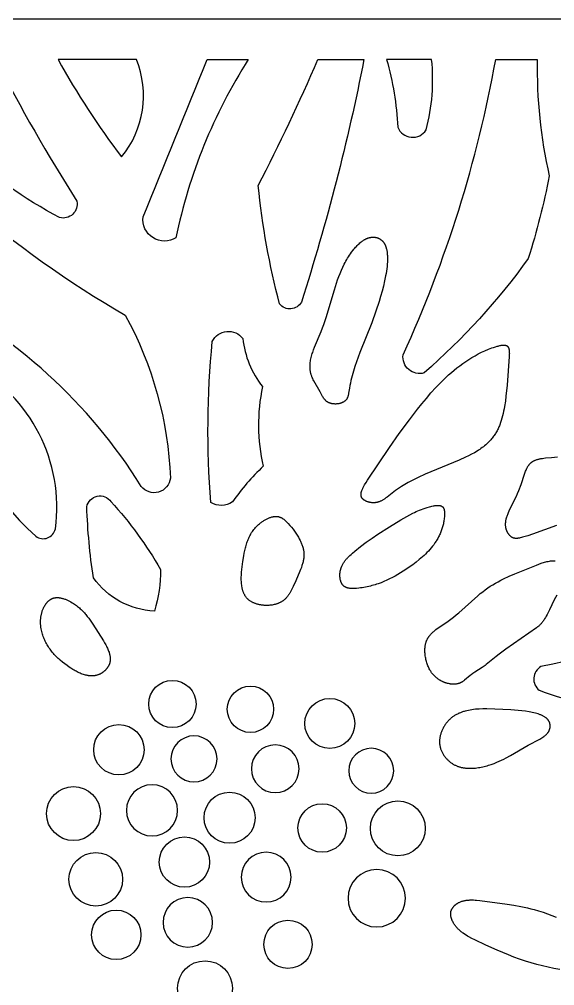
# Model space of a CAD drawing. Header units: millimetres. Extents: x 50 to 1286, y 76 to 815.
# Drawn here: x 620.2 to 886.6, y 334.5 to 815.3 of the extents above; entities that cross this region are included whole.
import ezdxf

# ---------------------------------------------------------------- set-up
doc = ezdxf.new("R2010")
doc.units = ezdxf.units.MM
doc.layers.add('Layer 01', color=1, linetype='Continuous')

msp = doc.modelspace()

# ---------------------------------------------------------------- linework, layer by layer
at = {"layer": 'Layer 01'}
for points in [[(50.3, 75.65), (1285.74, 75.65), (1285.74, 815.26), (50.3, 815.26)], [(801.1, 704.78), (801.22, 704.65), (801.33, 704.51), (801.44, 704.37), (801.55, 704.22), (801.65, 704.07), (801.75, 703.91), (801.85, 703.75), (801.94, 703.59), (802.03, 703.43), (802.12, 703.26), (802.2, 703.09), (802.28, 702.91), (802.36, 702.73), (802.44, 702.55), (802.51, 702.36), (802.58, 702.17), (802.64, 701.98), (802.71, 701.78), (802.82, 701.38), (802.93, 700.97), (803.02, 700.54), (803.11, 700.11), (803.18, 699.66), (803.24, 699.2), (803.3, 698.73), (803.34, 698.25), (803.37, 697.75), (803.39, 697.25), (803.41, 696.74), (803.4, 695.7), (803.37, 694.61), (803.29, 693.5), (803.19, 692.36), (803.05, 691.2), (802.89, 690.01), (802.7, 688.8), (802.48, 687.57), (801.97, 685.07), (801.38, 682.54), (800.72, 679.98), (800, 677.43), (799.24, 674.91), (797.64, 670.02), (795.58, 664.31), (789.69, 649.43), (787.98, 644.83), (787.21, 642.54), (786.48, 640.23), (785.83, 637.89), (785.24, 635.5), (784.97, 634.29), (784.72, 633.06), (784.5, 631.81), (784.08, 629.22), (784.02, 628.89), (783.96, 628.57), (783.89, 628.25), (783.81, 627.93), (783.76, 627.78), (783.72, 627.62), (783.67, 627.47), (783.61, 627.32), (783.56, 627.18), (783.5, 627.03), (783.43, 626.89), (783.37, 626.75), (783.29, 626.61), (783.22, 626.47), (783.14, 626.34), (783.1, 626.27), (783.05, 626.21), (783.01, 626.15), (782.97, 626.08), (782.92, 626.02), (782.87, 625.96), (782.82, 625.9), (782.77, 625.84), (782.72, 625.78), (782.67, 625.72), (782.58, 625.63), (782.49, 625.54), (782.39, 625.45), (782.3, 625.37), (782.19, 625.28), (782.09, 625.2), (781.98, 625.13), (781.87, 625.05), (781.76, 624.98), (781.64, 624.91), (781.53, 624.84), (781.41, 624.77), (781.28, 624.7), (781.16, 624.64), (781.03, 624.58), (780.9, 624.53), (780.77, 624.47), (780.63, 624.42), (780.5, 624.37), (780.36, 624.32), (780.22, 624.27), (780.08, 624.23), (779.94, 624.19), (779.8, 624.15), (779.5, 624.08), (779.21, 624.02), (778.91, 623.97), (778.61, 623.93), (778.3, 623.89), (778, 623.87), (777.69, 623.86), (777.39, 623.86), (777.08, 623.87), (776.78, 623.88), (776.48, 623.91), (776.18, 623.95), (776.03, 623.97), (775.88, 624), (775.74, 624.02), (775.59, 624.05), (775.45, 624.09), (775.31, 624.12), (775.17, 624.16), (775.03, 624.2), (774.89, 624.24), (774.76, 624.29), (774.62, 624.34), (774.49, 624.39), (774.36, 624.44), (774.24, 624.5), (774.11, 624.56), (773.99, 624.62), (773.89, 624.67), (773.8, 624.72), (773.71, 624.77), (773.62, 624.83), (773.53, 624.88), (773.45, 624.94), (773.36, 625), (773.28, 625.06), (773.2, 625.12), (773.11, 625.18), (772.95, 625.31), (772.8, 625.45), (772.65, 625.59), (772.5, 625.73), (772.36, 625.88), (772.22, 626.03), (772.09, 626.19), (771.96, 626.35), (771.83, 626.51), (771.71, 626.68), (771.58, 626.85), (771.35, 627.2), (771.12, 627.56), (770.9, 627.93), (769.85, 629.84), (766.79, 635.32), (766.49, 635.92), (766.21, 636.52), (765.95, 637.12), (765.83, 637.43), (765.71, 637.73), (765.6, 638.03), (765.5, 638.34), (765.41, 638.64), (765.32, 638.95), (765.24, 639.26), (765.17, 639.56), (765.1, 639.86), (765.05, 640.17), (765, 640.47), (764.96, 640.77), (764.93, 641.08), (764.9, 641.38), (764.88, 641.69), (764.87, 641.99), (764.86, 642.3), (764.86, 642.61), (764.87, 642.92), (764.88, 643.23), (764.9, 643.54), (764.92, 643.85), (764.99, 644.47), (765.08, 645.1), (765.19, 645.73), (765.32, 646.36), (765.46, 647), (765.62, 647.63), (765.8, 648.27), (766, 648.91), (766.2, 649.55), (766.65, 650.84), (767.14, 652.13), (770.39, 659.91), (771.07, 661.68), (771.72, 663.43), (772.9, 666.93), (776.97, 680.62), (778.03, 683.96), (778.61, 685.62), (779.21, 687.28), (779.82, 688.84), (780.46, 690.38), (781.16, 691.92), (781.9, 693.44), (782.29, 694.2), (782.7, 694.95), (783.12, 695.7), (783.57, 696.44), (784.02, 697.17), (784.5, 697.9), (785, 698.62), (785.51, 699.34), (786.28, 700.35), (786.68, 700.85), (787.09, 701.34), (787.51, 701.82), (787.93, 702.28), (788.36, 702.73), (788.8, 703.17), (789.25, 703.59), (789.69, 703.99), (790.15, 704.37), (790.38, 704.56), (790.61, 704.73), (790.84, 704.9), (791.07, 705.07), (791.3, 705.23), (791.53, 705.38), (791.76, 705.52), (792, 705.66), (792.23, 705.79), (792.46, 705.92), (792.62, 705.99), (792.77, 706.07), (792.93, 706.14), (793.08, 706.2), (793.24, 706.27), (793.39, 706.33), (793.54, 706.39), (793.7, 706.44), (793.85, 706.49), (794.01, 706.54), (794.16, 706.58), (794.31, 706.62), (794.47, 706.66), (794.62, 706.7), (794.77, 706.73), (794.92, 706.76), (795.08, 706.78), (795.23, 706.81), (795.38, 706.83), (795.53, 706.84), (795.68, 706.86), (795.83, 706.87), (795.98, 706.88), (796.12, 706.88), (796.27, 706.88), (796.42, 706.88), (796.56, 706.88), (796.71, 706.87), (796.85, 706.86), (796.99, 706.85), (797.14, 706.83), (797.28, 706.81), (797.42, 706.79), (797.56, 706.77), (797.7, 706.74), (797.83, 706.71), (797.97, 706.68), (798.1, 706.64), (798.24, 706.6), (798.37, 706.56), (798.5, 706.52), (798.63, 706.47), (798.76, 706.42), (798.89, 706.37), (799.01, 706.31), (799.14, 706.26), (799.26, 706.2), (799.38, 706.13), (799.5, 706.07), (799.62, 706), (799.74, 705.93), (799.85, 705.86), (799.97, 705.78), (800.08, 705.7), (800.19, 705.62), (800.3, 705.54), (800.41, 705.45), (800.51, 705.37), (800.61, 705.27), (800.72, 705.18), (800.81, 705.08), (800.91, 704.99), (801.01, 704.89)], [(854.91, 606.1), (854.43, 605.57), (853.93, 605.05), (853.41, 604.54), (852.88, 604.04), (852.33, 603.56), (851.76, 603.08), (851.17, 602.62), (850.57, 602.16), (849.95, 601.72), (849.32, 601.28), (848.67, 600.86), (848.01, 600.44), (846.65, 599.63), (845.23, 598.84), (843.77, 598.08), (842.26, 597.35), (839.14, 595.92), (822.19, 588.93), (818.75, 587.37), (817.05, 586.55), (815.37, 585.69), (813.71, 584.8), (812.07, 583.86), (810.47, 582.89), (808.89, 581.86), (807.36, 580.79), (806.6, 580.23), (803.18, 577.53), (802.64, 577.13), (802.1, 576.74), (801.83, 576.56), (801.55, 576.38), (801.27, 576.2), (800.99, 576.04), (800.71, 575.88), (800.42, 575.73), (800.13, 575.58), (799.84, 575.45), (799.54, 575.33), (799.24, 575.21), (799.09, 575.16), (798.94, 575.11), (798.78, 575.06), (798.63, 575.02), (798.47, 574.98), (798.31, 574.94), (798.16, 574.9), (798, 574.87), (797.83, 574.84), (797.67, 574.81), (797.51, 574.79), (797.34, 574.77), (797.18, 574.75), (797.01, 574.74), (796.84, 574.73), (796.67, 574.73), (796.45, 574.73), (796.24, 574.73), (796.02, 574.74), (795.8, 574.75), (795.58, 574.77), (795.35, 574.8), (795.13, 574.83), (794.91, 574.87), (794.69, 574.91), (794.47, 574.96), (794.25, 575.01), (794.04, 575.06), (793.82, 575.13), (793.61, 575.19), (793.4, 575.26), (793.2, 575.34), (793, 575.42), (792.8, 575.5), (792.61, 575.59), (792.42, 575.69), (792.24, 575.79), (792.07, 575.89), (791.9, 575.99), (791.81, 576.05), (791.73, 576.1), (791.65, 576.16), (791.58, 576.22), (791.5, 576.28), (791.43, 576.34), (791.36, 576.4), (791.29, 576.46), (791.22, 576.52), (791.15, 576.59), (791.09, 576.65), (791.03, 576.72), (790.97, 576.78), (790.91, 576.85), (790.86, 576.92), (790.81, 576.99), (790.76, 577.06), (790.71, 577.13), (790.68, 577.18), (790.65, 577.23), (790.62, 577.28), (790.59, 577.34), (790.56, 577.39), (790.53, 577.45), (790.51, 577.5), (790.48, 577.56), (790.46, 577.61), (790.44, 577.67), (790.42, 577.72), (790.4, 577.78), (790.38, 577.84), (790.37, 577.9), (790.35, 577.95), (790.34, 578.01), (790.32, 578.07), (790.31, 578.13), (790.3, 578.19), (790.29, 578.25), (790.28, 578.31), (790.27, 578.37), (790.27, 578.43), (790.26, 578.49), (790.26, 578.62), (790.25, 578.74), (790.25, 578.87), (790.26, 579), (790.27, 579.13), (790.28, 579.26), (790.3, 579.39), (790.32, 579.52), (790.34, 579.66), (790.37, 579.79), (790.4, 579.93), (790.43, 580.06), (790.47, 580.2), (790.51, 580.34), (790.56, 580.48), (790.6, 580.62), (790.7, 580.91), (790.82, 581.19), (790.94, 581.48), (791.07, 581.78), (791.22, 582.07), (791.37, 582.37), (791.69, 582.97), (792.03, 583.57), (792.77, 584.78), (793.55, 585.99), (804.4, 602.26), (809.31, 609.18), (814.31, 615.95), (818.39, 621.29), (820.53, 623.99), (822.76, 626.68), (825.06, 629.36), (827.45, 632), (829.94, 634.59), (831.22, 635.85), (832.52, 637.1), (833.84, 638.32), (835.2, 639.51), (836.58, 640.68), (837.98, 641.82), (839.41, 642.93), (840.87, 644), (842.36, 645.03), (843.88, 646.03), (845.43, 646.99), (847.01, 647.9), (848.62, 648.76), (850.26, 649.58), (851.93, 650.35), (853.63, 651.07), (855.37, 651.73), (856.25, 652.03), (857.14, 652.33), (858.01, 652.6), (858.44, 652.72), (858.87, 652.83), (859.29, 652.94), (859.7, 653.03), (859.91, 653.06), (860.11, 653.1), (860.3, 653.13), (860.5, 653.15), (860.69, 653.18), (860.88, 653.19), (861.06, 653.2), (861.24, 653.2), (861.42, 653.2), (861.51, 653.2), (861.59, 653.19), (861.68, 653.19), (861.76, 653.18), (861.84, 653.17), (861.92, 653.16), (862, 653.15), (862.08, 653.13), (862.15, 653.11), (862.23, 653.1), (862.3, 653.08), (862.38, 653.05), (862.45, 653.03), (862.51, 653), (862.58, 652.98), (862.65, 652.94), (862.68, 652.93), (862.71, 652.91), (862.74, 652.9), (862.78, 652.88), (862.81, 652.86), (862.84, 652.84), (862.87, 652.82), (862.9, 652.8), (862.93, 652.78), (862.95, 652.76), (862.98, 652.74), (863.01, 652.72), (863.04, 652.69), (863.07, 652.67), (863.11, 652.64), (863.14, 652.61), (863.17, 652.58), (863.2, 652.55), (863.23, 652.52), (863.25, 652.48), (863.28, 652.45), (863.31, 652.42), (863.33, 652.38), (863.36, 652.35), (863.39, 652.31), (863.41, 652.28), (863.43, 652.24), (863.46, 652.2), (863.48, 652.16), (863.5, 652.12), (863.55, 652.04), (863.59, 651.96), (863.63, 651.87), (863.67, 651.79), (863.7, 651.69), (863.73, 651.6), (863.77, 651.51), (863.8, 651.41), (863.82, 651.31), (863.85, 651.2), (863.87, 651.1), (863.9, 650.99), (863.92, 650.88), (863.95, 650.66), (863.99, 650.43), (864.01, 650.19), (864.03, 649.94), (864.04, 649.69), (864.05, 649.43), (864.06, 649.17), (864.05, 648.62), (864.04, 648.06), (864.01, 647.48), (862.91, 633.28), (862.39, 627.81), (862.07, 625.2), (861.69, 622.68), (861.47, 621.46), (861.23, 620.25), (860.97, 619.08), (860.69, 617.92), (860.38, 616.79), (860.05, 615.68), (859.69, 614.6), (859.3, 613.55), (859.09, 613.03), (858.88, 612.52), (858.65, 612.02), (858.42, 611.52), (858.18, 611.03), (857.93, 610.55), (857.67, 610.07), (857.41, 609.6), (857.13, 609.14), (856.84, 608.68), (856.54, 608.24), (856.24, 607.79), (855.92, 607.36), (855.59, 606.93), (855.26, 606.51)], [(787.19, 550.66), (790.01, 552.92), (792.86, 555.08), (795.75, 557.14), (798.65, 559.12), (804.43, 562.83), (810.11, 566.26), (813.03, 567.94), (814.52, 568.76), (816.06, 569.54), (816.86, 569.93), (817.68, 570.31), (818.53, 570.68), (819.4, 571.04), (820.3, 571.39), (821.24, 571.74), (822.21, 572.07), (823.22, 572.4), (824.35, 572.74), (824.93, 572.89), (825.5, 573.03), (826.07, 573.16), (826.63, 573.27), (826.91, 573.31), (827.18, 573.35), (827.46, 573.38), (827.72, 573.41), (827.98, 573.43), (828.24, 573.44), (828.49, 573.44), (828.61, 573.44), (828.74, 573.43), (828.86, 573.43), (828.97, 573.42), (829.09, 573.4), (829.21, 573.39), (829.32, 573.37), (829.43, 573.36), (829.54, 573.33), (829.64, 573.31), (829.75, 573.28), (829.85, 573.25), (829.95, 573.22), (830.05, 573.18), (830.1, 573.17), (830.14, 573.15), (830.19, 573.13), (830.24, 573.1), (830.28, 573.08), (830.33, 573.06), (830.37, 573.04), (830.42, 573.01), (830.46, 572.99), (830.5, 572.96), (830.54, 572.94), (830.58, 572.91), (830.62, 572.88), (830.66, 572.85), (830.7, 572.82), (830.74, 572.79), (830.78, 572.76), (830.81, 572.73), (830.85, 572.69), (830.89, 572.66), (830.92, 572.63), (830.95, 572.59), (830.99, 572.55), (831.02, 572.52), (831.06, 572.47), (831.1, 572.42), (831.13, 572.37), (831.17, 572.32), (831.2, 572.26), (831.24, 572.21), (831.27, 572.15), (831.3, 572.09), (831.33, 572.04), (831.36, 571.98), (831.39, 571.92), (831.42, 571.85), (831.44, 571.79), (831.47, 571.73), (831.49, 571.66), (831.51, 571.59), (831.56, 571.46), (831.59, 571.32), (831.63, 571.18), (831.66, 571.03), (831.69, 570.88), (831.71, 570.73), (831.74, 570.57), (831.75, 570.41), (831.77, 570.25), (831.78, 570.09), (831.8, 569.76), (831.81, 569.42), (831.81, 569.07), (831.8, 568.73), (831.78, 568.37), (831.73, 567.67), (831.67, 567.1), (831.6, 566.53), (831.53, 565.97), (831.44, 565.42), (831.33, 564.87), (831.22, 564.32), (831.1, 563.79), (830.97, 563.26), (830.83, 562.74), (830.67, 562.22), (830.51, 561.71), (830.34, 561.2), (830.16, 560.7), (829.97, 560.21), (829.77, 559.72), (829.56, 559.24), (829.34, 558.76), (829.11, 558.29), (828.88, 557.83), (828.64, 557.37), (828.39, 556.91), (828.13, 556.46), (827.86, 556.02), (827.59, 555.58), (827.02, 554.72), (826.42, 553.87), (825.8, 553.05), (825.15, 552.25), (824.48, 551.46), (823.79, 550.69), (823.07, 549.94), (822.34, 549.21), (821.59, 548.5), (820.82, 547.8), (820.04, 547.11), (819.25, 546.44), (817.63, 545.15), (815.97, 543.9), (814.29, 542.71), (812.59, 541.57), (809.93, 539.86), (808.59, 539.06), (807.25, 538.28), (805.88, 537.54), (804.5, 536.83), (803.11, 536.17), (801.68, 535.54), (800.24, 534.96), (798.76, 534.42), (798.01, 534.16), (797.25, 533.92), (796.48, 533.7), (795.7, 533.48), (794.91, 533.28), (794.11, 533.09), (793.3, 532.91), (792.48, 532.75), (791.65, 532.6), (790.81, 532.46), (789.95, 532.34), (789.08, 532.23), (788.02, 532.13), (787.48, 532.09), (786.95, 532.06), (786.42, 532.04), (785.9, 532.05), (785.64, 532.05), (785.39, 532.07), (785.13, 532.08), (784.88, 532.11), (784.64, 532.13), (784.39, 532.17), (784.15, 532.21), (783.92, 532.26), (783.69, 532.31), (783.46, 532.37), (783.35, 532.4), (783.24, 532.44), (783.13, 532.47), (783.03, 532.51), (782.92, 532.55), (782.82, 532.6), (782.71, 532.64), (782.61, 532.69), (782.51, 532.74), (782.41, 532.79), (782.32, 532.84), (782.22, 532.89), (782.13, 532.95), (782.04, 533.01), (781.95, 533.07), (781.86, 533.14), (781.77, 533.2), (781.69, 533.27), (781.6, 533.34), (781.52, 533.41), (781.45, 533.49), (781.37, 533.56), (781.3, 533.63), (781.23, 533.71), (781.17, 533.79), (781.1, 533.87), (781.04, 533.95), (780.98, 534.04), (780.91, 534.13), (780.86, 534.21), (780.8, 534.3), (780.74, 534.4), (780.69, 534.49), (780.63, 534.58), (780.58, 534.68), (780.53, 534.78), (780.49, 534.88), (780.44, 534.98), (780.35, 535.18), (780.27, 535.4), (780.19, 535.61), (780.12, 535.83), (780.06, 536.06), (780, 536.28), (779.95, 536.51), (779.9, 536.75), (779.86, 536.99), (779.83, 537.23), (779.8, 537.47), (779.78, 537.71), (779.76, 537.95), (779.74, 538.2), (779.74, 538.44), (779.74, 538.69), (779.74, 538.93), (779.75, 539.18), (779.76, 539.42), (779.78, 539.67), (779.8, 539.91), (779.83, 540.15), (779.87, 540.38), (779.9, 540.59), (779.94, 540.8), (779.98, 541), (780.03, 541.2), (780.07, 541.4), (780.13, 541.6), (780.18, 541.79), (780.24, 541.98), (780.3, 542.17), (780.37, 542.36), (780.44, 542.55), (780.51, 542.74), (780.66, 543.11), (780.82, 543.47), (781, 543.82), (781.19, 544.17), (781.38, 544.51), (781.59, 544.84), (781.81, 545.17), (782.04, 545.5), (782.27, 545.82), (782.52, 546.13), (782.77, 546.44), (783.03, 546.75), (783.29, 547.05), (783.57, 547.35), (784.13, 547.93), (784.72, 548.5), (785.32, 549.05), (785.93, 549.6)], [(753.18, 565.22), (754.04, 564.34), (754.86, 563.43), (755.65, 562.51), (756.4, 561.57), (757.12, 560.6), (757.8, 559.61), (758.46, 558.59), (759.08, 557.54), (759.52, 556.76), (759.94, 555.95), (760.14, 555.54), (760.34, 555.13), (760.52, 554.72), (760.7, 554.31), (760.86, 553.89), (761.02, 553.47), (761.16, 553.05), (761.29, 552.63), (761.41, 552.2), (761.52, 551.78), (761.61, 551.35), (761.65, 551.14), (761.68, 550.93), (761.72, 550.7), (761.75, 550.46), (761.77, 550.23), (761.79, 550), (761.81, 549.77), (761.82, 549.53), (761.83, 549.3), (761.83, 549.07), (761.82, 548.6), (761.8, 548.14), (761.77, 547.67), (761.72, 547.2), (761.65, 546.74), (761.57, 546.27), (761.48, 545.8), (761.38, 545.34), (761.26, 544.87), (761.14, 544.4), (761, 543.93), (760.86, 543.46), (760.55, 542.52), (760.2, 541.58), (759.83, 540.64), (757.78, 535.93), (756.54, 533.12), (755.89, 531.76), (755.55, 531.1), (755.2, 530.45), (754.83, 529.82), (754.64, 529.52), (754.44, 529.21), (754.24, 528.92), (754.04, 528.63), (753.83, 528.34), (753.61, 528.07), (753.39, 527.8), (753.16, 527.53), (752.93, 527.28), (752.68, 527.03), (752.43, 526.79), (752.18, 526.56), (751.91, 526.33), (751.78, 526.23), (751.64, 526.12), (751.44, 525.97), (751.24, 525.83), (751.03, 525.69), (750.82, 525.56), (750.61, 525.43), (750.39, 525.31), (750.17, 525.19), (749.95, 525.08), (749.72, 524.97), (749.49, 524.86), (749.26, 524.76), (749.02, 524.66), (748.78, 524.57), (748.54, 524.48), (748.29, 524.4), (748.05, 524.32), (747.8, 524.24), (747.55, 524.17), (747.29, 524.11), (747.04, 524.05), (746.52, 523.93), (745.99, 523.84), (745.46, 523.77), (744.93, 523.71), (744.39, 523.66), (743.84, 523.64), (743.5, 523.63), (743.16, 523.63), (742.81, 523.64), (742.47, 523.65), (742.13, 523.67), (741.78, 523.7), (741.44, 523.73), (741.1, 523.77), (740.76, 523.82), (740.42, 523.87), (740.09, 523.93), (739.75, 523.99), (739.42, 524.07), (739.1, 524.15), (738.77, 524.23), (738.45, 524.32), (738.13, 524.42), (737.82, 524.53), (737.51, 524.64), (737.21, 524.76), (736.91, 524.89), (736.61, 525.02), (736.33, 525.16), (736.04, 525.3), (735.77, 525.46), (735.5, 525.62), (735.24, 525.78), (734.98, 525.95), (734.73, 526.13), (734.49, 526.32), (734.26, 526.51), (734.15, 526.61), (734.04, 526.71), (733.84, 526.9), (733.65, 527.1), (733.46, 527.3), (733.29, 527.5), (733.11, 527.71), (732.95, 527.93), (732.79, 528.15), (732.64, 528.38), (732.5, 528.61), (732.36, 528.84), (732.23, 529.08), (732.11, 529.33), (731.99, 529.58), (731.87, 529.83), (731.77, 530.09), (731.67, 530.35), (731.57, 530.61), (731.48, 530.88), (731.4, 531.15), (731.32, 531.43), (731.24, 531.71), (731.17, 531.99), (731.11, 532.28), (731.05, 532.57), (730.94, 533.16), (730.86, 533.76), (730.79, 534.37), (730.74, 534.99), (730.7, 535.62), (730.68, 536.25), (730.67, 536.89), (730.67, 537.54), (730.72, 538.86), (730.81, 540.18), (730.93, 541.52), (731.08, 542.85), (731.44, 545.49), (731.88, 548.27), (732.12, 549.62), (732.4, 550.94), (732.7, 552.23), (732.86, 552.86), (733.04, 553.49), (733.23, 554.11), (733.42, 554.72), (733.63, 555.33), (733.85, 555.92), (734.09, 556.51), (734.34, 557.09), (734.6, 557.66), (734.88, 558.23), (735.18, 558.78), (735.49, 559.33), (735.82, 559.86), (736.17, 560.39), (736.54, 560.91), (736.93, 561.42), (737.33, 561.92), (737.76, 562.41), (738.22, 562.89), (738.69, 563.36), (739.19, 563.83), (739.71, 564.28), (740, 564.51), (740.29, 564.75), (740.59, 564.98), (740.9, 565.2), (741.22, 565.42), (741.53, 565.64), (741.86, 565.85), (742.18, 566.05), (742.52, 566.24), (742.85, 566.43), (743.19, 566.61), (743.53, 566.78), (743.87, 566.94), (744.21, 567.09), (744.56, 567.23), (744.9, 567.36), (745.25, 567.47), (745.6, 567.58), (745.94, 567.67), (746.11, 567.71), (746.29, 567.75), (746.46, 567.79), (746.63, 567.82), (746.8, 567.84), (746.97, 567.87), (747.14, 567.89), (747.31, 567.9), (747.48, 567.91), (747.65, 567.92), (747.82, 567.93), (747.99, 567.93), (748.15, 567.92), (748.32, 567.92), (748.48, 567.9), (748.65, 567.89), (748.81, 567.87), (748.97, 567.84), (749.13, 567.81), (749.29, 567.78), (749.45, 567.74), (749.61, 567.69), (749.76, 567.64), (749.92, 567.59), (750.07, 567.53), (750.22, 567.47), (750.32, 567.42), (750.42, 567.37), (750.52, 567.32), (750.62, 567.27), (750.72, 567.22), (750.82, 567.16), (751.01, 567.04), (751.21, 566.92), (751.4, 566.78), (751.58, 566.65), (751.77, 566.5), (751.95, 566.35), (752.13, 566.2), (752.49, 565.88), (752.83, 565.56)], [(647.18, 524.63), (647.71, 524.28), (648.22, 523.92), (648.72, 523.56), (649.2, 523.19), (649.66, 522.81), (650.12, 522.43), (650.56, 522.03), (650.98, 521.63), (651.4, 521.23), (651.8, 520.81), (652.2, 520.39), (652.58, 519.97), (652.96, 519.53), (653.33, 519.09), (654.05, 518.19), (654.74, 517.26), (655.42, 516.31), (656.75, 514.33), (662.06, 506.04), (662.67, 505.01), (663.25, 503.96), (663.52, 503.44), (663.78, 502.92), (664.03, 502.4), (664.26, 501.88), (664.48, 501.36), (664.67, 500.84), (664.85, 500.33), (664.93, 500.07), (665.01, 499.81), (665.08, 499.56), (665.14, 499.3), (665.2, 499.05), (665.25, 498.79), (665.3, 498.54), (665.34, 498.29), (665.37, 498.03), (665.4, 497.78), (665.42, 497.53), (665.43, 497.28), (665.44, 497.04), (665.44, 496.79), (665.43, 496.54), (665.41, 496.3), (665.39, 496.05), (665.35, 495.81), (665.31, 495.57), (665.26, 495.33), (665.24, 495.21), (665.21, 495.09), (665.18, 494.97), (665.14, 494.85), (665.1, 494.73), (665.07, 494.61), (665.02, 494.5), (664.98, 494.38), (664.94, 494.26), (664.89, 494.15), (664.84, 494.03), (664.79, 493.91), (664.7, 493.74), (664.61, 493.57), (664.52, 493.39), (664.42, 493.22), (664.31, 493.05), (664.21, 492.89), (664.09, 492.72), (663.97, 492.56), (663.85, 492.39), (663.72, 492.23), (663.59, 492.07), (663.46, 491.92), (663.32, 491.76), (663.18, 491.61), (663.04, 491.46), (662.89, 491.31), (662.74, 491.17), (662.58, 491.03), (662.42, 490.89), (662.26, 490.76), (662.1, 490.62), (661.93, 490.5), (661.77, 490.37), (661.6, 490.25), (661.43, 490.13), (661.25, 490.02), (661.08, 489.91), (660.9, 489.8), (660.72, 489.7), (660.54, 489.61), (660.36, 489.51), (660.18, 489.43), (659.94, 489.32), (659.7, 489.22), (659.46, 489.13), (659.22, 489.04), (658.97, 488.96), (658.73, 488.89), (658.48, 488.83), (658.23, 488.78), (657.99, 488.73), (657.74, 488.69), (657.49, 488.65), (657.23, 488.62), (656.98, 488.6), (656.73, 488.59), (656.47, 488.58), (656.22, 488.57), (655.96, 488.58), (655.71, 488.59), (655.45, 488.6), (655.19, 488.63), (654.93, 488.65), (654.68, 488.69), (654.42, 488.72), (654.16, 488.77), (653.9, 488.82), (653.64, 488.87), (653.38, 488.93), (653.12, 488.99), (652.59, 489.14), (652.07, 489.3), (651.55, 489.48), (651.03, 489.67), (650.51, 489.88), (649.99, 490.11), (649.47, 490.35), (648.96, 490.6), (648.44, 490.87), (647.93, 491.15), (647.42, 491.44), (646.92, 491.73), (645.92, 492.36), (644.95, 493.01), (643.99, 493.68), (642.82, 494.55), (641.69, 495.45), (640.6, 496.37), (640.07, 496.84), (639.56, 497.31), (639.06, 497.8), (638.57, 498.29), (638.09, 498.78), (637.62, 499.28), (637.17, 499.79), (636.73, 500.3), (636.3, 500.82), (635.89, 501.35), (635.49, 501.88), (635.11, 502.42), (634.74, 502.97), (634.38, 503.52), (634.04, 504.08), (633.72, 504.65), (633.41, 505.22), (633.12, 505.8), (632.84, 506.39), (632.57, 506.98), (632.33, 507.58), (632.1, 508.19), (631.89, 508.8), (631.69, 509.42), (631.51, 510.05), (631.35, 510.69), (631.2, 511.37), (631.07, 512.06), (630.97, 512.76), (630.88, 513.46), (630.85, 513.81), (630.82, 514.16), (630.8, 514.52), (630.79, 514.87), (630.78, 515.23), (630.78, 515.58), (630.78, 515.94), (630.8, 516.29), (630.82, 516.65), (630.85, 517.01), (630.88, 517.36), (630.92, 517.72), (630.97, 518.07), (631.03, 518.43), (631.1, 518.78), (631.17, 519.13), (631.25, 519.49), (631.34, 519.84), (631.44, 520.19), (631.55, 520.53), (631.66, 520.88), (631.79, 521.23), (631.92, 521.57), (632.06, 521.91), (632.24, 522.31), (632.44, 522.71), (632.64, 523.11), (632.86, 523.49), (633.09, 523.87), (633.21, 524.05), (633.33, 524.23), (633.46, 524.41), (633.59, 524.59), (633.72, 524.76), (633.85, 524.93), (633.99, 525.09), (634.13, 525.25), (634.27, 525.41), (634.42, 525.56), (634.57, 525.71), (634.72, 525.86), (634.87, 525.99), (635.03, 526.13), (635.19, 526.26), (635.35, 526.38), (635.52, 526.5), (635.68, 526.61), (635.85, 526.71), (636.03, 526.81), (636.2, 526.91), (636.29, 526.95), (636.38, 526.99), (636.53, 527.06), (636.68, 527.12), (636.83, 527.18), (636.98, 527.23), (637.14, 527.28), (637.29, 527.33), (637.45, 527.37), (637.61, 527.4), (637.77, 527.43), (637.94, 527.46), (638.1, 527.48), (638.26, 527.5), (638.43, 527.52), (638.6, 527.53), (638.76, 527.54), (638.93, 527.54), (639.1, 527.55), (639.27, 527.54), (639.44, 527.54), (639.61, 527.53), (639.79, 527.51), (639.96, 527.5), (640.13, 527.48), (640.31, 527.46), (640.66, 527.4), (641.01, 527.33), (641.36, 527.25), (641.72, 527.16), (642.07, 527.06), (642.43, 526.95), (642.78, 526.83), (643.14, 526.7), (643.49, 526.57), (643.84, 526.42), (644.19, 526.27), (644.54, 526.11), (644.88, 525.94), (645.22, 525.77), (645.89, 525.4), (646.55, 525.02)], [(884.04, 465.46), (883.99, 465.58), (883.93, 465.7), (883.88, 465.82), (883.82, 465.94), (883.76, 466.05), (883.69, 466.16), (883.62, 466.28), (883.55, 466.39), (883.47, 466.5), (883.4, 466.6), (883.31, 466.71), (883.23, 466.81), (883.14, 466.92), (883.05, 467.02), (882.96, 467.12), (882.87, 467.21), (882.77, 467.31), (882.67, 467.41), (882.56, 467.5), (882.46, 467.59), (882.35, 467.68), (882.23, 467.77), (882.12, 467.86), (882, 467.95), (881.76, 468.12), (881.51, 468.28), (881.24, 468.44), (880.97, 468.6), (880.69, 468.75), (880.4, 468.89), (880.1, 469.03), (879.79, 469.16), (879.47, 469.29), (879.14, 469.42), (878.81, 469.54), (878.47, 469.66), (877.76, 469.88), (877.03, 470.08), (876.27, 470.27), (875.48, 470.45), (874.67, 470.61), (873.84, 470.75), (872.12, 471.01), (870.33, 471.23), (868.5, 471.41), (864.75, 471.69), (856.81, 472.09), (852.81, 472.18), (850.87, 472.16), (848.98, 472.09), (848.06, 472.03), (847.15, 471.95), (846.26, 471.86), (845.38, 471.74), (844.51, 471.6), (843.66, 471.44), (842.83, 471.26), (842.01, 471.06), (841.61, 470.94), (841.21, 470.82), (840.82, 470.7), (840.43, 470.56), (840.05, 470.42), (839.67, 470.28), (839.29, 470.12), (838.92, 469.96), (838.56, 469.79), (838.2, 469.61), (837.84, 469.43), (837.49, 469.23), (837.15, 469.03), (836.8, 468.82), (836.47, 468.6), (836.14, 468.37), (835.81, 468.14), (835.49, 467.89), (835.18, 467.64), (834.87, 467.37), (834.56, 467.1), (834.27, 466.82), (833.97, 466.52), (833.69, 466.22), (833.42, 465.93), (833.17, 465.64), (832.92, 465.33), (832.67, 465.02), (832.44, 464.7), (832.2, 464.37), (831.98, 464.04), (831.76, 463.7), (831.55, 463.35), (831.35, 463), (831.15, 462.64), (830.96, 462.28), (830.78, 461.91), (830.61, 461.54), (830.45, 461.17), (830.3, 460.79), (830.16, 460.41), (830.03, 460.02), (829.9, 459.63), (829.79, 459.24), (829.69, 458.85), (829.6, 458.46), (829.52, 458.06), (829.46, 457.67), (829.4, 457.27), (829.36, 456.87), (829.33, 456.47), (829.32, 456.08), (829.31, 455.68), (829.32, 455.28), (829.33, 455.09), (829.35, 454.89), (829.37, 454.69), (829.39, 454.5), (829.44, 454.13), (829.5, 453.77), (829.57, 453.41), (829.66, 453.05), (829.75, 452.7), (829.86, 452.35), (829.98, 452), (830.11, 451.65), (830.25, 451.31), (830.4, 450.97), (830.56, 450.63), (830.73, 450.3), (830.91, 449.98), (831.09, 449.66), (831.29, 449.34), (831.49, 449.03), (831.71, 448.72), (831.93, 448.42), (832.16, 448.13), (832.39, 447.84), (832.64, 447.56), (832.89, 447.28), (833.14, 447.01), (833.4, 446.75), (833.67, 446.49), (833.95, 446.25), (834.23, 446.01), (834.51, 445.77), (834.8, 445.55), (835.1, 445.33), (835.4, 445.13), (835.7, 444.93), (836, 444.75), (836.3, 444.57), (836.6, 444.4), (836.91, 444.25), (837.22, 444.1), (837.53, 443.95), (837.85, 443.82), (838.17, 443.69), (838.49, 443.57), (838.82, 443.46), (839.14, 443.36), (839.47, 443.26), (839.81, 443.17), (840.14, 443.09), (840.48, 443.01), (840.82, 442.94), (841.16, 442.88), (841.5, 442.83), (841.85, 442.78), (842.2, 442.73), (842.55, 442.7), (842.9, 442.67), (843.6, 442.62), (844.31, 442.61), (845.03, 442.61), (845.75, 442.64), (846.47, 442.68), (847.19, 442.75), (847.92, 442.83), (848.65, 442.94), (849.37, 443.06), (850.1, 443.2), (850.82, 443.36), (851.54, 443.53), (852.26, 443.71), (852.98, 443.91), (853.69, 444.12), (855.09, 444.57), (856.47, 445.07), (857.81, 445.6), (859.01, 446.11), (860.19, 446.65), (861.34, 447.2), (862.47, 447.77), (864.68, 448.96), (873.46, 454.07), (879.15, 457.16), (879.69, 457.48), (880.21, 457.79), (880.71, 458.12), (881.19, 458.45), (881.43, 458.62), (881.65, 458.79), (881.87, 458.97), (882.08, 459.15), (882.29, 459.32), (882.48, 459.51), (882.67, 459.69), (882.85, 459.88), (882.94, 459.98), (883.02, 460.07), (883.1, 460.17), (883.18, 460.27), (883.26, 460.37), (883.33, 460.47), (883.41, 460.57), (883.48, 460.67), (883.57, 460.81), (883.65, 460.96), (883.74, 461.1), (883.81, 461.25), (883.88, 461.4), (883.95, 461.55), (884.01, 461.7), (884.07, 461.85), (884.12, 462), (884.17, 462.16), (884.21, 462.31), (884.25, 462.46), (884.28, 462.62), (884.31, 462.77), (884.33, 462.93), (884.35, 463.08), (884.36, 463.24), (884.37, 463.39), (884.38, 463.55), (884.38, 463.7), (884.37, 463.85), (884.36, 464.01), (884.35, 464.16), (884.33, 464.31), (884.31, 464.46), (884.28, 464.6), (884.25, 464.75), (884.22, 464.9), (884.18, 465.04), (884.14, 465.18), (884.09, 465.32)]]:
    msp.add_lwpolyline(points, close=True, dxfattribs=at)
for points in [[(524.93, 795.26, 0.092478), (672.95, 668.05, -0.116119), (695.38, 587.03, -0.679455), (680.85, 582.9, 0.139849), (574.49, 679.42, 0.114672), (498.02, 795.26)], [(608.39, 795.26, 0.021497), (648.87, 724.74, -0.550041), (640.26, 716.58, -0.121751), (552.83, 795.26)], [(639.5, 795.26, 0.034587), (671.04, 746.77, 0.275856), (678.48, 795.26)], [(734.16, 795.26, 0.091891), (698.15, 706.54, -0.625345), (681.76, 716.98, 0.003204), (713.63, 795.26)], [(791.71, 795.26, -0.028945), (760.56, 674.55, -0.532819), (749.76, 673.64, -0.0402), (739.13, 732.52, 0.014978), (768.84, 795.26)], [(802.95, 795.26, -0.06104), (808.5, 761.54, 0.607549), (822.68, 760.24, 0.090083), (825.39, 795.26)], [(877.94, 795.26, 0.060713), (883.94, 737.39, -0.026691), (873.5, 696.26, -0.057082), (821.66, 639.32, -0.544769), (811.21, 648.38, 0.062888), (857.29, 795.26)], [(715.5, 574.88, -0.0435), (716.22, 655.01, -0.552917), (731.43, 656.47, 0.141936), (741.25, 632.5, 0.11123), (741.61, 592.89, 0.053431), (726.29, 575.16, -0.292892)], [(638.14, 561.72, 0.31321), (596.43, 643.39, 0.502122), (587.82, 635.37, 0.18384), (628.37, 558.07, 0.540294)], [(665.83, 575.33, -0.052239), (690.52, 541.55, -0.075918), (687.42, 520.84, -0.232091), (657.04, 537.43, -0.027816), (653.78, 572.69, -0.661574)], [(879.81, 493.2, 0.532507), (878.92, 481.45, 0.088284), (928.11, 472.07, 0.145982), (975.85, 510.35, 0.483876), (972.47, 516.42, -0.020368)]]:
    msp.add_lwpolyline(points, format="xyb", close=True, dxfattribs=at)
for points in [[(887.54, 563.34), (875.63, 559.13), (873.2, 558.34), (870.65, 557.58), (870.06, 557.41), (869.46, 557.26), (869.17, 557.19), (868.87, 557.13), (868.58, 557.08), (868.28, 557.04), (868.14, 557.02), (867.99, 557), (867.85, 556.99), (867.7, 556.98), (867.56, 556.98), (867.42, 556.98), (867.28, 556.98), (867.14, 556.99), (867, 557), (866.86, 557.01), (866.72, 557.03), (866.58, 557.05), (866.52, 557.07), (866.45, 557.08), (866.38, 557.1), (866.32, 557.11), (866.25, 557.13), (866.18, 557.15), (866.12, 557.17), (866.05, 557.19), (865.98, 557.22), (865.91, 557.25), (865.84, 557.28), (865.77, 557.31), (865.7, 557.34), (865.63, 557.37), (865.56, 557.41), (865.5, 557.44), (865.43, 557.48), (865.36, 557.52), (865.3, 557.56), (865.23, 557.6), (865.17, 557.65), (865.1, 557.69), (864.97, 557.78), (864.85, 557.88), (864.72, 557.98), (864.6, 558.09), (864.49, 558.2), (864.37, 558.32), (864.26, 558.44), (864.15, 558.56), (864.04, 558.69), (863.93, 558.82), (863.83, 558.95), (863.73, 559.08), (863.63, 559.22), (863.54, 559.36), (863.45, 559.51), (863.36, 559.65), (863.27, 559.8), (863.19, 559.95), (863.11, 560.1), (863.04, 560.25), (862.96, 560.4), (862.89, 560.56), (862.83, 560.71), (862.76, 560.87), (862.7, 561.02), (862.63, 561.24), (862.55, 561.46), (862.49, 561.68), (862.43, 561.9), (862.38, 562.12), (862.33, 562.34), (862.29, 562.56), (862.26, 562.78), (862.23, 563), (862.21, 563.22), (862.19, 563.45), (862.18, 563.67), (862.18, 563.89), (862.18, 564.11), (862.18, 564.33), (862.19, 564.55), (862.21, 564.77), (862.23, 564.99), (862.25, 565.22), (862.28, 565.44), (862.32, 565.66), (862.35, 565.88), (862.39, 566.1), (862.44, 566.32), (862.54, 566.76), (862.66, 567.21), (862.79, 567.65), (862.94, 568.09), (863.09, 568.53), (863.26, 568.97), (863.44, 569.41), (863.62, 569.84), (864.01, 570.72), (866.87, 576.48), (867.54, 577.95), (868.17, 579.41), (868.77, 580.88), (869.88, 583.85), (871.61, 589), (871.97, 590.01), (872.17, 590.5), (872.37, 590.99), (872.58, 591.47), (872.81, 591.93), (872.92, 592.16), (873.04, 592.38), (873.17, 592.6), (873.3, 592.81), (873.43, 593.02), (873.56, 593.22), (873.7, 593.42), (873.85, 593.61), (874, 593.8), (874.15, 593.98), (874.31, 594.15), (874.39, 594.24), (874.47, 594.32), (874.59, 594.43), (874.7, 594.54), (874.82, 594.64), (874.94, 594.74), (875.06, 594.84), (875.19, 594.93), (875.32, 595.02), (875.45, 595.11), (875.58, 595.2), (875.71, 595.28), (875.85, 595.36), (875.98, 595.44), (876.12, 595.52), (876.27, 595.59), (876.41, 595.66), (876.55, 595.73), (876.85, 595.86), (877.15, 595.98), (877.46, 596.1), (877.78, 596.2), (878.1, 596.3), (878.43, 596.39), (878.77, 596.47), (879.11, 596.55), (879.45, 596.62), (879.81, 596.69), (880.52, 596.81), (881.25, 596.91), (882, 597), (885.1, 597.29), (887.94, 597.52)], [(887.62, 528.7), (886.4, 526.35), (884.05, 521.5), (882.81, 519.08), (882.41, 518.34), (881.99, 517.61), (881.56, 516.9), (881.34, 516.55), (881.11, 516.2), (880.88, 515.86), (880.63, 515.53), (880.39, 515.2), (880.13, 514.88), (879.86, 514.57), (879.59, 514.26), (879.31, 513.97), (879.01, 513.68), (878.84, 513.52), (878.66, 513.36), (878.29, 513.05), (877.92, 512.75), (877.53, 512.46), (862.38, 501.85), (859.06, 499.43), (857.43, 498.19), (852.57, 494.25), (852.01, 493.82), (851.45, 493.41), (850.55, 492.78), (846.86, 490.4), (845.94, 489.78), (845.04, 489.13), (844.59, 488.8), (841.7, 486.38), (841.42, 486.16), (841.13, 485.96), (840.84, 485.76), (840.7, 485.67), (840.55, 485.58), (840.4, 485.49), (840.25, 485.4), (840.1, 485.32), (839.95, 485.24), (839.79, 485.17), (839.64, 485.1), (839.45, 485.02), (839.25, 484.94), (839.06, 484.88), (838.86, 484.81), (838.66, 484.76), (838.46, 484.7), (838.26, 484.66), (838.06, 484.62), (837.85, 484.58), (837.64, 484.55), (837.43, 484.52), (837.22, 484.5), (837.01, 484.48), (836.8, 484.47), (836.58, 484.46), (836.37, 484.46), (836.15, 484.46), (835.94, 484.46), (835.72, 484.47), (835.51, 484.49), (835.29, 484.51), (835.07, 484.53), (834.85, 484.55), (834.64, 484.58), (834.21, 484.65), (833.78, 484.74), (833.35, 484.84), (832.93, 484.95), (832.67, 485.02), (832.42, 485.1), (832.17, 485.19), (831.93, 485.27), (831.68, 485.37), (831.44, 485.46), (831.2, 485.56), (830.96, 485.67), (830.72, 485.78), (830.49, 485.89), (830.26, 486.01), (830.03, 486.13), (829.8, 486.26), (829.58, 486.39), (829.36, 486.52), (829.14, 486.66), (828.92, 486.8), (828.71, 486.94), (828.5, 487.09), (828.3, 487.24), (828.09, 487.4), (827.89, 487.56), (827.7, 487.72), (827.5, 487.89), (827.31, 488.05), (827.12, 488.23), (826.94, 488.4), (826.76, 488.58), (826.58, 488.76), (826.41, 488.95), (826.24, 489.14), (826.07, 489.33), (825.9, 489.54), (825.72, 489.75), (825.56, 489.97), (825.39, 490.18), (825.23, 490.41), (825.08, 490.63), (824.93, 490.86), (824.78, 491.09), (824.64, 491.33), (824.5, 491.56), (824.24, 492.05), (823.99, 492.54), (823.75, 493.04), (823.54, 493.55), (823.33, 494.07), (823.15, 494.6), (822.97, 495.14), (822.82, 495.68), (822.67, 496.23), (822.54, 496.79), (822.43, 497.35), (822.32, 497.93), (822.23, 498.52), (822.16, 499.1), (822.1, 499.69), (822.06, 500.28), (822.04, 500.87), (822.04, 501.46), (822.04, 501.75), (822.05, 502.04), (822.07, 502.33), (822.09, 502.62), (822.12, 502.9), (822.15, 503.19), (822.19, 503.47), (822.24, 503.75), (822.28, 504.03), (822.34, 504.3), (822.4, 504.57), (822.47, 504.84), (822.54, 505.11), (822.62, 505.37), (822.71, 505.63), (822.8, 505.89), (822.9, 506.14), (823.01, 506.39), (823.1, 506.58), (823.19, 506.77), (823.29, 506.96), (823.39, 507.15), (823.49, 507.33), (823.6, 507.51), (823.71, 507.69), (823.83, 507.87), (823.95, 508.04), (824.07, 508.22), (824.2, 508.39), (824.32, 508.56), (824.59, 508.89), (824.87, 509.21), (825.17, 509.53), (825.47, 509.85), (825.78, 510.15), (826.11, 510.45), (826.44, 510.75), (826.78, 511.04), (827.49, 511.6), (828.22, 512.16), (828.97, 512.7), (833.66, 515.87), (835.02, 516.86), (836.34, 517.87), (837.63, 518.91), (838.88, 519.96), (848.41, 528.5), (849.61, 529.51), (850.83, 530.49), (852.07, 531.44), (853.35, 532.35), (854.59, 533.18), (855.86, 533.97), (857.15, 534.73), (858.47, 535.46), (859.81, 536.16), (861.17, 536.84), (863.94, 538.13), (866.77, 539.36), (877.63, 543.76), (878.76, 544.19), (879.9, 544.6), (880.47, 544.79), (881.04, 544.97), (881.62, 545.14), (882.2, 545.3), (882.78, 545.44), (883.37, 545.56), (883.96, 545.68), (884.56, 545.77), (885.01, 545.82), (885.47, 545.87), (885.92, 545.9), (886.15, 545.91), (886.38, 545.91), (886.61, 545.91), (886.84, 545.91)], [(889.14, 342.51), (886.28, 343.02), (883.42, 343.61), (880.57, 344.28), (877.71, 345.03), (874.87, 345.85), (872.03, 346.73), (869.19, 347.68), (866.37, 348.69), (863.56, 349.76), (857.96, 352.06), (852.42, 354.55), (846.94, 357.2), (845.44, 357.96), (843.95, 358.76), (843.23, 359.17), (842.51, 359.6), (841.81, 360.04), (841.13, 360.51), (840.8, 360.75), (840.46, 361), (840.14, 361.25), (839.82, 361.51), (839.51, 361.78), (839.2, 362.05), (838.9, 362.33), (838.6, 362.62), (838.31, 362.91), (838.03, 363.22), (837.76, 363.53), (837.49, 363.85), (837.23, 364.19), (836.98, 364.53), (836.74, 364.88), (836.51, 365.24), (836.28, 365.61), (836.07, 365.99), (835.87, 366.38), (835.77, 366.57), (835.68, 366.77), (835.59, 366.97), (835.51, 367.17), (835.43, 367.37), (835.36, 367.58), (835.28, 367.78), (835.22, 367.99), (835.16, 368.19), (835.1, 368.4), (835.05, 368.61), (835.01, 368.81), (834.97, 369.02), (834.93, 369.23), (834.91, 369.43), (834.89, 369.64), (834.87, 369.84), (834.86, 370.05), (834.86, 370.25), (834.87, 370.36), (834.87, 370.46), (834.88, 370.56), (834.88, 370.66), (834.89, 370.76), (834.91, 370.86), (834.92, 370.96), (834.94, 371.06), (834.95, 371.16), (834.97, 371.26), (835, 371.36), (835.02, 371.46), (835.04, 371.55), (835.07, 371.65), (835.1, 371.74), (835.13, 371.84), (835.17, 371.93), (835.2, 372.02), (835.24, 372.11), (835.28, 372.21), (835.32, 372.3), (835.36, 372.39), (835.4, 372.48), (835.45, 372.57), (835.55, 372.74), (835.65, 372.91), (835.76, 373.09), (835.87, 373.25), (835.99, 373.42), (836.11, 373.58), (836.24, 373.74), (836.37, 373.89), (836.51, 374.04), (836.65, 374.19), (836.8, 374.33), (836.93, 374.45), (837.06, 374.57), (837.19, 374.69), (837.33, 374.8), (837.47, 374.91), (837.61, 375.01), (837.75, 375.12), (837.9, 375.22), (838.04, 375.31), (838.19, 375.41), (838.34, 375.5), (838.5, 375.59), (838.65, 375.67), (838.81, 375.76), (838.97, 375.84), (839.12, 375.91), (839.45, 376.06), (839.78, 376.19), (840.11, 376.32), (840.46, 376.43), (840.8, 376.54), (841.15, 376.63), (841.5, 376.72), (841.86, 376.79), (842.22, 376.86), (842.58, 376.92), (842.95, 376.97), (843.32, 377.02), (843.68, 377.05), (844.05, 377.08), (844.42, 377.1), (844.79, 377.11), (845.53, 377.12), (846.26, 377.11), (846.99, 377.07), (847.7, 377.01), (849.33, 376.82), (862.94, 375.03), (866.34, 374.49), (869.72, 373.87), (873.08, 373.15), (874.75, 372.75), (876.41, 372.32), (878.63, 371.69), (880.83, 371), (883.01, 370.25), (885.17, 369.45), (887.32, 368.59)]]:
    msp.add_lwpolyline(points, dxfattribs=at)
for centre, radius in [((696.38, 474.6), 11.77), ((735.23, 471.96), 11.53), ((774.7, 464.91), 12.44), ((669.75, 451.83), 12.54), ((647.17, 420.09), 13.43), ((724.83, 418.02), 12.71), ((770.92, 412.93), 12.07), ((808.59, 412.72), 13.66), ((702.38, 395.95), 12.5), ((658.26, 387.38), 13.33), ((668.46, 359.75), 12.3), ((753.91, 355.02), 12.01), ((712.61, 333.16), 13.66)]:
    msp.add_circle(centre, radius, dxfattribs=at)
at = {"layer": 'Layer 01', "extrusion": (0, 0, -1)}
for centre, radius in [((-707.13, 447.29), 11.46), ((-747.57, 442.38), 11.88), ((-795.34, 441.41), 11.18), ((-686.25, 421.68), 12.75), ((-743.07, 388.48), 12.39), ((-798.07, 377.98), 14.29), ((-704.06, 365.94), 12.32)]:
    msp.add_circle(centre, radius, dxfattribs=at)

doc.saveas('drawing.dxf')
